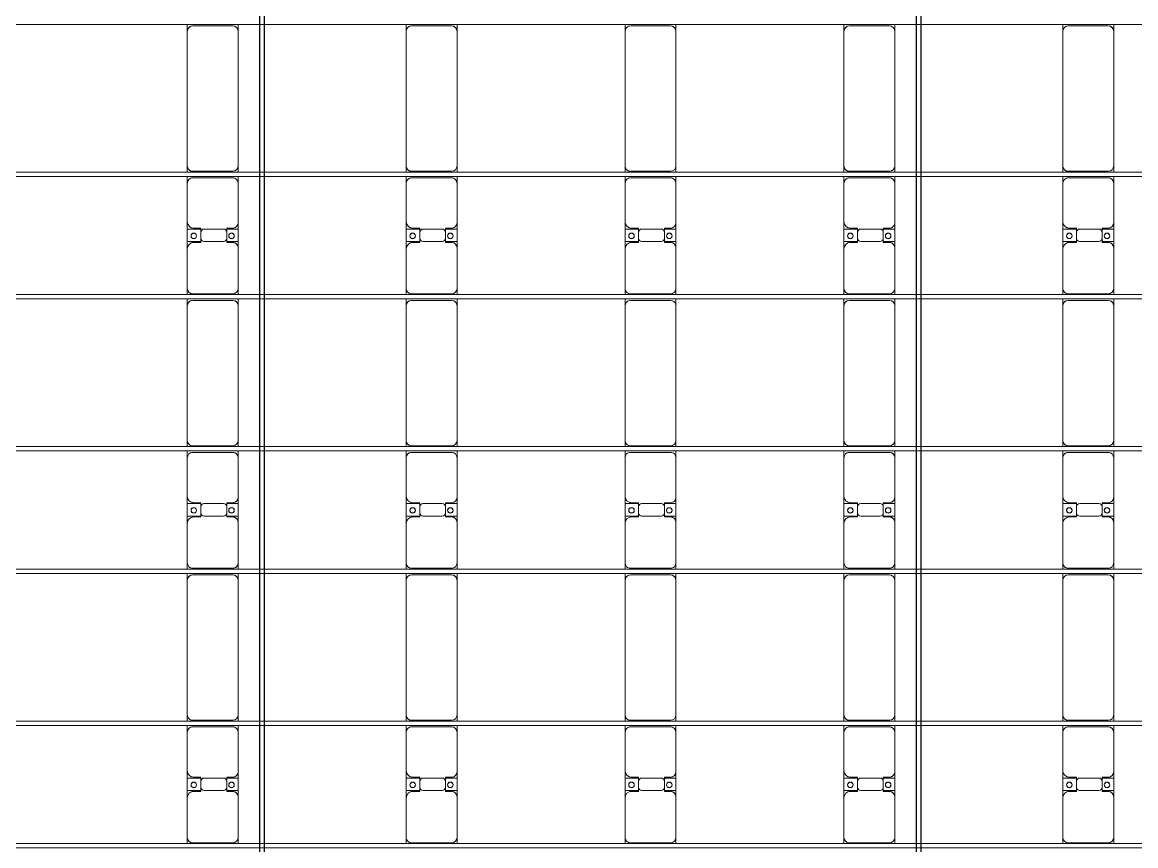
# Model space of a CAD drawing. Header units: millimetres. Extents: x -147246 to 112336, y -213734 to -86506.
# Drawn here: x -23856 to -13682, y -155945 to -148415 of the extents above; entities that cross this region are included whole.
import ezdxf

# ---------------------------------------------------------------- set-up
doc = ezdxf.new("R2010")
doc.units = ezdxf.units.MM
doc.layers.add('A-GENM', color=13, linetype='Continuous', lineweight=9)
doc.layers.add('S-BEAM', color=12, linetype='Continuous', lineweight=9)

# ---------------------------------------------------------------- blocks, each defined once
blk = doc.blocks.new('Dầm C52 - Dầm C52-18782-BỐ TRÍ KHUNG KẾT CẤU BÈ PIN 05')
at = {"layer": 'S-BEAM', "color": 1}
blk.add_line((-74474, 20), (74474, 20), dxfattribs=at)
blk = doc.blocks.new('Dầm C52 - Dầm C52-18783-BỐ TRÍ KHUNG KẾT CẤU BÈ PIN 05')
at = {"layer": 'S-BEAM', "color": 1}
for p, q in [((-74474, 20), (74474, 20)), ((74474, -20), (-74474, -20))]:
    blk.add_line(p, q, dxfattribs=at)
blk = doc.blocks.new('Dầm C52 - Dầm C52-18784-BỐ TRÍ KHUNG KẾT CẤU BÈ PIN 05')
at = {"layer": 'S-BEAM', "color": 1}
for p, q in [((-74474, 20), (74474, 20)), ((74474, -20), (-74474, -20))]:
    blk.add_line(p, q, dxfattribs=at)
blk = doc.blocks.new('Dầm C52 - Dầm C52-18785-BỐ TRÍ KHUNG KẾT CẤU BÈ PIN 05')
at = {"layer": 'S-BEAM', "color": 1}
for p, q in [((-74474, 20), (74474, 20)), ((74474, -20), (-74474, -20))]:
    blk.add_line(p, q, dxfattribs=at)
blk = doc.blocks.new('Dai phao do pin - DẢI PHAO ĐỠ PIN-V38-BỐ TRÍ KHUNG KẾT CẤU BÈ PIN 05')
at = {"layer": 'A-GENM', "color": 7}
for p, q in [((45893, 242), (45950, 242)), ((46310, 242), (45950, 242)), ((46310, 242), (46492, 242)), ((46378, 242), (46560, 242)), ((46378, 118), (46378, 242)), ((46492, 242), (46492, 118)), ((46910, 242), (46560, 242)), ((46910, 242), (46973, 242)), ((47013, 242), (47070, 242)), ((48300, 242), (47070, 242)), ((48300, 242), (48363, 242)), ((48403, 242), (48460, 242)), ((48820, 242), (48460, 242)), ((48820, 242), (49002, 242)), ((48888, 242), (49070, 242)), ((48888, 118), (48888, 242)), ((49002, 242), (49002, 118)), ((49420, 242), (49070, 242)), ((49420, 242), (49483, 242)), ((49523, 242), (49580, 242)), ((50810, 242), (49580, 242)), ((50810, 242), (50873, 242)), ((50913, 242), (50970, 242)), ((51330, 242), (50970, 242)), ((51330, 242), (51512, 242)), ((51398, 242), (51580, 242)), ((51398, 118), (51398, 242)), ((51512, 242), (51512, 118)), ((51930, 242), (51580, 242)), ((51930, 242), (51993, 242)), ((52033, 242), (52090, 242)), ((53320, 242), (52090, 242)), ((53320, 242), (53383, 242)), ((45900, 192), (45900, -173)), ((46370, 118), (46370, 182)), ((46462, 118), (46370, 118)), ((46500, 118), (46408, 118)), ((46500, 182), (46500, 118)), ((46960, -173), (46960, 192)), ((47020, 192), (47020, -173)), ((48350, -173), (48350, 192)), ((48410, 192), (48410, -173)), ((48880, 118), (48880, 182)), ((48972, 118), (48880, 118)), ((49010, 118), (48918, 118)), ((49010, 182), (49010, 118)), ((49470, -173), (49470, 192)), ((49530, 192), (49530, -173)), ((50860, -173), (50860, 192)), ((50920, 192), (50920, -173)), ((51390, 118), (51390, 182)), ((51482, 118), (51390, 118)), ((51520, 118), (51428, 118)), ((51520, 182), (51520, 118)), ((51980, -173), (51980, 192)), ((52040, 192), (52040, -173)), ((53370, -173), (53370, 192)), ((46378, 88), (46378, -88)), ((46492, -88), (46492, 88)), ((48888, 88), (48888, -88)), ((49002, -88), (49002, 88)), ((51398, 88), (51398, -88)), ((51512, -88), (51512, 88)), ((46370, -173), (46370, -118)), ((46370, -118), (46462, -118)), ((46378, -223), (46378, -118)), ((46408, -118), (46500, -118)), ((46492, -118), (46492, -223)), ((46500, -118), (46500, -173)), ((48880, -173), (48880, -118)), ((48880, -118), (48972, -118)), ((48888, -223), (48888, -118)), ((48918, -118), (49010, -118)), ((49002, -118), (49002, -223)), ((49010, -118), (49010, -173)), ((51390, -173), (51390, -118)), ((51390, -118), (51482, -118)), ((51398, -223), (51398, -118)), ((51428, -118), (51520, -118)), ((51512, -118), (51512, -223)), ((51520, -118), (51520, -173)), ((45950, -223), (45893, -223)), ((45950, -223), (46320, -223)), ((46492, -223), (46320, -223)), ((46550, -223), (46378, -223)), ((46550, -223), (46910, -223)), ((46973, -223), (46910, -223)), ((47070, -223), (47013, -223)), ((47070, -223), (48300, -223)), ((48363, -223), (48300, -223)), ((48460, -223), (48403, -223)), ((48460, -223), (48830, -223)), ((49002, -223), (48830, -223)), ((49060, -223), (48888, -223)), ((49060, -223), (49420, -223)), ((49483, -223), (49420, -223)), ((49580, -223), (49523, -223)), ((49580, -223), (50810, -223)), ((50873, -223), (50810, -223)), ((50970, -223), (50913, -223)), ((50970, -223), (51340, -223)), ((51512, -223), (51340, -223)), ((51570, -223), (51398, -223)), ((51570, -223), (51930, -223)), ((51993, -223), (51930, -223)), ((52090, -223), (52033, -223)), ((52090, -223), (53320, -223)), ((53383, -223), (53320, -223))]:
    blk.add_line(p, q, dxfattribs=at)
for centre, radius, start, end in [((45950, 192), 50, 90, 180), ((45950, 192), 50, 135, 180), ((46310, 182), 60, 0, 90), ((46310, 182), 60, 0, 30), ((46429, 183), 25, 0, 180), ((46431, 183), 25, 0, 180), ((46560, 182), 60, 90, 180), ((46560, 182), 60, 150, 180), ((46910, 192), 50, 360, 90), ((46910, 192), 50, 360, 45), ((47070, 192), 50, 90, 180), ((47070, 192), 50, 105, 180), ((48300, 192), 50, 0, 90), ((48300, 192), 50, 15, 90), ((48460, 192), 50, 90, 180), ((48460, 192), 50, 135, 180), ((48820, 182), 60, 0, 90), ((48820, 182), 60, 0, 30), ((48939, 183), 25, 0, 180), ((48941, 183), 25, 0, 180), ((49070, 182), 60, 90, 180), ((49070, 182), 60, 150, 180), ((49420, 192), 50, 0, 90), ((49420, 192), 50, 0, 45), ((49580, 192), 50, 90, 180), ((49580, 192), 50, 105, 180), ((50810, 192), 50, 0, 90), ((50810, 192), 50, 15, 90), ((50970, 192), 50, 90, 180), ((50970, 192), 50, 135, 180), ((51330, 182), 60, 0, 90), ((51330, 182), 60, 0, 30), ((51449, 183), 25, 0, 180), ((51451, 183), 25, 360, 180), ((51580, 182), 60, 90, 180), ((51580, 182), 60, 150, 180), ((51930, 192), 50, 360, 90), ((51930, 192), 50, 360, 45), ((52090, 192), 50, 90, 180), ((52090, 192), 50, 105, 180), ((53320, 192), 50, 0, 90), ((53320, 192), 50, 15, 90), ((46408, 88), 30, 90, 180), ((46429, 183), 25, 180, 0), ((46431, 183), 25, 180, 0), ((46462, 88), 30, 0, 90), ((48918, 88), 30, 90, 180), ((48939, 183), 25, 180, 0), ((48941, 183), 25, 180, 0), ((48972, 88), 30, 0, 90), ((51428, 88), 30, 90, 180), ((51449, 183), 25, 180, 0), ((51451, 183), 25, 180, 0), ((51482, 88), 30, 0, 90), ((46408, -88), 30, 180, 270), ((46462, -88), 30, 270, 0), ((48918, -88), 30, 180, 270), ((48972, -88), 30, 270, 0), ((51428, -88), 30, 180, 270), ((51482, -88), 30, 270, 0), ((45950, -173), 50, 180, 270), ((45950, -173), 50, 180, 225), ((46320, -173), 50, 270, 0), ((46320, -173), 50, 315, 0), ((46429, -162), 25, 360, 180), ((46429, -162), 25, 180, 360), ((46431, -162), 25, 0, 180), ((46431, -162), 25, 180, 0), ((46550, -173), 50, 180, 270), ((46550, -173), 50, 180, 225), ((46910, -173), 50, 270, 0), ((46910, -173), 50, 315, 0), ((47070, -173), 50, 180, 270), ((47070, -173), 50, 180, 270), ((48300, -173), 50, 270, 0), ((48300, -173), 50, 285, 0), ((48460, -173), 50, 180, 270), ((48460, -173), 50, 180, 225), ((48830, -173), 50, 270, 0), ((48830, -173), 50, 315, 0), ((48939, -162), 25, 0, 180), ((48939, -162), 25, 180, 360), ((48941, -162), 25, 0, 180), ((48941, -162), 25, 180, 360), ((49060, -173), 50, 180, 270), ((49060, -173), 50, 180, 225), ((49420, -173), 50, 270, 0), ((49420, -173), 50, 315, 0), ((49580, -173), 50, 180, 270), ((49580, -173), 50, 180, 270), ((50810, -173), 50, 270, 0), ((50810, -173), 50, 285, 0), ((50970, -173), 50, 180, 270), ((50970, -173), 50, 180, 225), ((51340, -173), 50, 270, 360), ((51340, -173), 50, 315, 0), ((51449, -162), 25, 0, 180), ((51449, -162), 25, 180, 360), ((51451, -162), 25, 0, 180), ((51451, -162), 25, 180, 360), ((51570, -173), 50, 180, 270), ((51570, -173), 50, 180, 225), ((51930, -173), 50, 270, 0), ((51930, -173), 50, 315, 0), ((52090, -173), 50, 180, 270), ((52090, -173), 50, 180, 270), ((53320, -173), 50, 270, 0), ((53320, -173), 50, 285, 0)]:
    blk.add_arc(centre, radius, start, end, dxfattribs=at)
blk = doc.blocks.new('Dai phao do pin - DẢI PHAO ĐỠ PIN-V39-BỐ TRÍ KHUNG KẾT CẤU BÈ PIN 05')
at = {"layer": 'A-GENM', "color": 7}
for p, q in [((45893, 242), (45950, 242)), ((46310, 242), (45950, 242)), ((46310, 242), (46492, 242)), ((46378, 242), (46560, 242)), ((46378, 118), (46378, 242)), ((46492, 242), (46492, 118)), ((46910, 242), (46560, 242)), ((46910, 242), (46973, 242)), ((47013, 242), (47070, 242)), ((48300, 242), (47070, 242)), ((48300, 242), (48363, 242)), ((48403, 242), (48460, 242)), ((48820, 242), (48460, 242)), ((48820, 242), (49002, 242)), ((48888, 242), (49070, 242)), ((48888, 118), (48888, 242)), ((49002, 242), (49002, 118)), ((49420, 242), (49070, 242)), ((49420, 242), (49483, 242)), ((49523, 242), (49580, 242)), ((50810, 242), (49580, 242)), ((50810, 242), (50873, 242)), ((50913, 242), (50970, 242)), ((51330, 242), (50970, 242)), ((51330, 242), (51512, 242)), ((51398, 242), (51580, 242)), ((51398, 118), (51398, 242)), ((51512, 242), (51512, 118)), ((51930, 242), (51580, 242)), ((51930, 242), (51993, 242)), ((52033, 242), (52090, 242)), ((53320, 242), (52090, 242)), ((53320, 242), (53383, 242)), ((45900, 192), (45900, -173)), ((46370, 118), (46370, 182)), ((46462, 118), (46370, 118)), ((46500, 118), (46408, 118)), ((46500, 182), (46500, 118)), ((46960, -173), (46960, 192)), ((47020, 192), (47020, -173)), ((48350, -173), (48350, 192)), ((48410, 192), (48410, -173)), ((48880, 118), (48880, 182)), ((48972, 118), (48880, 118)), ((49010, 118), (48918, 118)), ((49010, 182), (49010, 118)), ((49470, -173), (49470, 192)), ((49530, 192), (49530, -173)), ((50860, -173), (50860, 192)), ((50920, 192), (50920, -173)), ((51390, 118), (51390, 182)), ((51482, 118), (51390, 118)), ((51520, 118), (51428, 118)), ((51520, 182), (51520, 118)), ((51980, -173), (51980, 192)), ((52040, 192), (52040, -173)), ((53370, -173), (53370, 192)), ((46378, 88), (46378, -88)), ((46492, -88), (46492, 88)), ((48888, 88), (48888, -88)), ((49002, -88), (49002, 88)), ((51398, 88), (51398, -88)), ((51512, -88), (51512, 88)), ((46370, -173), (46370, -118)), ((46370, -118), (46462, -118)), ((46378, -223), (46378, -118)), ((46408, -118), (46500, -118)), ((46492, -118), (46492, -223)), ((46500, -118), (46500, -173)), ((48880, -173), (48880, -118)), ((48880, -118), (48972, -118)), ((48888, -223), (48888, -118)), ((48918, -118), (49010, -118)), ((49002, -118), (49002, -223)), ((49010, -118), (49010, -173)), ((51390, -173), (51390, -118)), ((51390, -118), (51482, -118)), ((51398, -223), (51398, -118)), ((51428, -118), (51520, -118)), ((51512, -118), (51512, -223)), ((51520, -118), (51520, -173)), ((45950, -223), (45893, -223)), ((45950, -223), (46320, -223)), ((46492, -223), (46320, -223)), ((46550, -223), (46378, -223)), ((46550, -223), (46910, -223)), ((46973, -223), (46910, -223)), ((47070, -223), (47013, -223)), ((47070, -223), (48300, -223)), ((48363, -223), (48300, -223)), ((48460, -223), (48403, -223)), ((48460, -223), (48830, -223)), ((49002, -223), (48830, -223)), ((49060, -223), (48888, -223)), ((49060, -223), (49420, -223)), ((49483, -223), (49420, -223)), ((49580, -223), (49523, -223)), ((49580, -223), (50810, -223)), ((50873, -223), (50810, -223)), ((50970, -223), (50913, -223)), ((50970, -223), (51340, -223)), ((51512, -223), (51340, -223)), ((51570, -223), (51398, -223)), ((51570, -223), (51930, -223)), ((51993, -223), (51930, -223)), ((52090, -223), (52033, -223)), ((52090, -223), (53320, -223)), ((53383, -223), (53320, -223))]:
    blk.add_line(p, q, dxfattribs=at)
for centre, radius, start, end in [((45950, 192), 50, 90, 180), ((45950, 192), 50, 135, 180), ((46310, 182), 60, 0, 90), ((46310, 182), 60, 0, 30), ((46429, 183), 25, 0, 180), ((46431, 183), 25, 0, 180), ((46560, 182), 60, 90, 180), ((46560, 182), 60, 150, 180), ((46910, 192), 50, 360, 90), ((46910, 192), 50, 360, 45), ((47070, 192), 50, 90, 180), ((47070, 192), 50, 105, 180), ((48300, 192), 50, 0, 90), ((48300, 192), 50, 15, 90), ((48460, 192), 50, 90, 180), ((48460, 192), 50, 135, 180), ((48820, 182), 60, 0, 90), ((48820, 182), 60, 0, 30), ((48939, 183), 25, 0, 180), ((48941, 183), 25, 0, 180), ((49070, 182), 60, 90, 180), ((49070, 182), 60, 150, 180), ((49420, 192), 50, 0, 90), ((49420, 192), 50, 0, 45), ((49580, 192), 50, 90, 180), ((49580, 192), 50, 105, 180), ((50810, 192), 50, 0, 90), ((50810, 192), 50, 15, 90), ((50970, 192), 50, 90, 180), ((50970, 192), 50, 135, 180), ((51330, 182), 60, 0, 90), ((51330, 182), 60, 0, 30), ((51449, 183), 25, 0, 180), ((51451, 183), 25, 360, 180), ((51580, 182), 60, 90, 180), ((51580, 182), 60, 150, 180), ((51930, 192), 50, 360, 90), ((51930, 192), 50, 360, 45), ((52090, 192), 50, 90, 180), ((52090, 192), 50, 105, 180), ((53320, 192), 50, 0, 90), ((53320, 192), 50, 15, 90), ((46408, 88), 30, 90, 180), ((46429, 183), 25, 180, 0), ((46431, 183), 25, 180, 0), ((46462, 88), 30, 0, 90), ((48918, 88), 30, 90, 180), ((48939, 183), 25, 180, 0), ((48941, 183), 25, 180, 0), ((48972, 88), 30, 0, 90), ((51428, 88), 30, 90, 180), ((51449, 183), 25, 180, 0), ((51451, 183), 25, 180, 0), ((51482, 88), 30, 0, 90), ((46408, -88), 30, 180, 270), ((46462, -88), 30, 270, 0), ((48918, -88), 30, 180, 270), ((48972, -88), 30, 270, 0), ((51428, -88), 30, 180, 270), ((51482, -88), 30, 270, 0), ((45950, -173), 50, 180, 270), ((45950, -173), 50, 180, 225), ((46320, -173), 50, 270, 0), ((46320, -173), 50, 315, 0), ((46429, -162), 25, 360, 180), ((46429, -162), 25, 180, 360), ((46431, -162), 25, 0, 180), ((46431, -162), 25, 180, 0), ((46550, -173), 50, 180, 270), ((46550, -173), 50, 180, 225), ((46910, -173), 50, 270, 0), ((46910, -173), 50, 315, 0), ((47070, -173), 50, 180, 270), ((47070, -173), 50, 180, 270), ((48300, -173), 50, 270, 0), ((48300, -173), 50, 285, 0), ((48460, -173), 50, 180, 270), ((48460, -173), 50, 180, 225), ((48830, -173), 50, 270, 0), ((48830, -173), 50, 315, 0), ((48939, -162), 25, 0, 180), ((48939, -162), 25, 180, 360), ((48941, -162), 25, 0, 180), ((48941, -162), 25, 180, 360), ((49060, -173), 50, 180, 270), ((49060, -173), 50, 180, 225), ((49420, -173), 50, 270, 0), ((49420, -173), 50, 315, 0), ((49580, -173), 50, 180, 270), ((49580, -173), 50, 180, 270), ((50810, -173), 50, 270, 0), ((50810, -173), 50, 285, 0), ((50970, -173), 50, 180, 270), ((50970, -173), 50, 180, 225), ((51340, -173), 50, 270, 360), ((51340, -173), 50, 315, 0), ((51449, -162), 25, 0, 180), ((51449, -162), 25, 180, 360), ((51451, -162), 25, 0, 180), ((51451, -162), 25, 180, 360), ((51570, -173), 50, 180, 270), ((51570, -173), 50, 180, 225), ((51930, -173), 50, 270, 0), ((51930, -173), 50, 315, 0), ((52090, -173), 50, 180, 270), ((52090, -173), 50, 180, 270), ((53320, -173), 50, 270, 0), ((53320, -173), 50, 285, 0)]:
    blk.add_arc(centre, radius, start, end, dxfattribs=at)
blk = doc.blocks.new('Dai phao do pin - DẢI PHAO ĐỠ PIN-V40-BỐ TRÍ KHUNG KẾT CẤU BÈ PIN 05')
at = {"layer": 'A-GENM', "color": 7}
for p, q in [((45893, 242), (45950, 242)), ((46310, 242), (45950, 242)), ((46310, 242), (46492, 242)), ((46378, 242), (46560, 242)), ((46378, 123), (46378, 242)), ((46492, 242), (46492, 123)), ((46910, 242), (46560, 242)), ((46910, 242), (46973, 242)), ((47013, 242), (47070, 242)), ((48300, 242), (47070, 242)), ((48300, 242), (48363, 242)), ((48403, 242), (48460, 242)), ((48820, 242), (48460, 242)), ((48820, 242), (49002, 242)), ((48888, 242), (49070, 242)), ((48888, 123), (48888, 242)), ((49002, 242), (49002, 123)), ((49420, 242), (49070, 242)), ((49420, 242), (49483, 242)), ((49523, 242), (49580, 242)), ((50810, 242), (49580, 242)), ((50810, 242), (50873, 242)), ((50913, 242), (50970, 242)), ((51330, 242), (50970, 242)), ((51330, 242), (51512, 242)), ((51398, 242), (51580, 242)), ((51398, 123), (51398, 242)), ((51512, 242), (51512, 123)), ((51930, 242), (51580, 242)), ((51930, 242), (51993, 242)), ((52033, 242), (52090, 242)), ((53320, 242), (52090, 242)), ((53320, 242), (53383, 242)), ((45900, 192), (45900, -173)), ((46370, 118), (46370, 182)), ((46462, 118), (46370, 118)), ((46500, 118), (46408, 118)), ((46500, 182), (46500, 118)), ((46960, -173), (46960, 192)), ((47020, 192), (47020, -173)), ((48350, -173), (48350, 192)), ((48410, 192), (48410, -173)), ((48880, 118), (48880, 182)), ((48972, 118), (48880, 118)), ((49010, 118), (48918, 118)), ((49010, 182), (49010, 118)), ((49470, -173), (49470, 192)), ((49530, 192), (49530, -173)), ((50860, -173), (50860, 192)), ((50920, 192), (50920, -173)), ((51390, 118), (51390, 182)), ((51482, 118), (51390, 118)), ((51520, 118), (51428, 118)), ((51520, 182), (51520, 118)), ((51980, -173), (51980, 192)), ((52040, 192), (52040, -173)), ((53370, -173), (53370, 192)), ((46378, 88), (46378, -88)), ((46492, -88), (46492, 88)), ((48888, 88), (48888, -88)), ((49002, -88), (49002, 88)), ((51398, 88), (51398, -88)), ((51512, -88), (51512, 88)), ((46370, -173), (46370, -118)), ((46370, -118), (46462, -118)), ((46378, -223), (46378, -118)), ((46408, -118), (46500, -118)), ((46492, -118), (46492, -223)), ((46500, -118), (46500, -173)), ((48880, -173), (48880, -118)), ((48880, -118), (48972, -118)), ((48888, -223), (48888, -118)), ((48918, -118), (49010, -118)), ((49002, -118), (49002, -223)), ((49010, -118), (49010, -173)), ((51390, -173), (51390, -118)), ((51390, -118), (51482, -118)), ((51398, -223), (51398, -118)), ((51428, -118), (51520, -118)), ((51512, -118), (51512, -223)), ((51520, -118), (51520, -173)), ((45950, -223), (45893, -223)), ((45950, -223), (46320, -223)), ((46492, -223), (46320, -223)), ((46550, -223), (46378, -223)), ((46550, -223), (46910, -223)), ((46973, -223), (46910, -223)), ((47070, -223), (47013, -223)), ((47070, -223), (48300, -223)), ((48363, -223), (48300, -223)), ((48460, -223), (48403, -223)), ((48460, -223), (48830, -223)), ((49002, -223), (48830, -223)), ((49060, -223), (48888, -223)), ((49060, -223), (49420, -223)), ((49483, -223), (49420, -223)), ((49580, -223), (49523, -223)), ((49580, -223), (50810, -223)), ((50873, -223), (50810, -223)), ((50970, -223), (50913, -223)), ((50970, -223), (51340, -223)), ((51512, -223), (51340, -223)), ((51570, -223), (51398, -223)), ((51570, -223), (51930, -223)), ((51993, -223), (51930, -223)), ((52090, -223), (52033, -223)), ((52090, -223), (53320, -223)), ((53383, -223), (53320, -223))]:
    blk.add_line(p, q, dxfattribs=at)
for centre, radius, start, end in [((45950, 192), 50, 90, 180), ((45950, 192), 50, 135, 180), ((46310, 182), 60, 0, 90), ((46310, 182), 60, 0, 30), ((46429, 183), 25, 0, 180), ((46431, 183), 25, 0, 180), ((46560, 182), 60, 90, 180), ((46560, 182), 60, 150, 180), ((46910, 192), 50, 360, 90), ((46910, 192), 50, 360, 45), ((47070, 192), 50, 90, 180), ((47070, 192), 50, 105, 180), ((48300, 192), 50, 0, 90), ((48300, 192), 50, 15, 90), ((48460, 192), 50, 90, 180), ((48460, 192), 50, 135, 180), ((48820, 182), 60, 0, 90), ((48820, 182), 60, 0, 30), ((48939, 183), 25, 0, 180), ((48941, 183), 25, 0, 180), ((49070, 182), 60, 90, 180), ((49070, 182), 60, 150, 180), ((49420, 192), 50, 0, 90), ((49420, 192), 50, 0, 45), ((49580, 192), 50, 90, 180), ((49580, 192), 50, 105, 180), ((50810, 192), 50, 0, 90), ((50810, 192), 50, 15, 90), ((50970, 192), 50, 90, 180), ((50970, 192), 50, 135, 180), ((51330, 182), 60, 0, 90), ((51330, 182), 60, 0, 30), ((51449, 183), 25, 0, 180), ((51451, 183), 25, 360, 180), ((51580, 182), 60, 90, 180), ((51580, 182), 60, 150, 180), ((51930, 192), 50, 360, 90), ((51930, 192), 50, 360, 45), ((52090, 192), 50, 90, 180), ((52090, 192), 50, 105, 180), ((53320, 192), 50, 0, 90), ((53320, 192), 50, 15, 90), ((46408, 88), 30, 90, 180), ((46429, 183), 25, 180, 0), ((46431, 183), 25, 180, 0), ((46462, 88), 30, 0, 90), ((48918, 88), 30, 90, 180), ((48939, 183), 25, 180, 0), ((48941, 183), 25, 180, 0), ((48972, 88), 30, 0, 90), ((51428, 88), 30, 90, 180), ((51449, 183), 25, 180, 0), ((51451, 183), 25, 180, 0), ((51482, 88), 30, 0, 90), ((46408, -88), 30, 180, 270), ((46462, -88), 30, 270, 0), ((48918, -88), 30, 180, 270), ((48972, -88), 30, 270, 0), ((51428, -88), 30, 180, 270), ((51482, -88), 30, 270, 0), ((45950, -173), 50, 180, 270), ((45950, -173), 50, 180, 225), ((46320, -173), 50, 270, 0), ((46320, -173), 50, 315, 0), ((46429, -162), 25, 360, 180), ((46429, -162), 25, 180, 360), ((46431, -162), 25, 0, 180), ((46431, -162), 25, 180, 0), ((46550, -173), 50, 180, 270), ((46550, -173), 50, 180, 225), ((46910, -173), 50, 270, 0), ((46910, -173), 50, 315, 0), ((47070, -173), 50, 180, 270), ((47070, -173), 50, 180, 270), ((48300, -173), 50, 270, 0), ((48300, -173), 50, 285, 0), ((48460, -173), 50, 180, 270), ((48460, -173), 50, 180, 225), ((48830, -173), 50, 270, 0), ((48830, -173), 50, 315, 0), ((48939, -162), 25, 0, 180), ((48939, -162), 25, 180, 360), ((48941, -162), 25, 0, 180), ((48941, -162), 25, 180, 360), ((49060, -173), 50, 180, 270), ((49060, -173), 50, 180, 225), ((49420, -173), 50, 270, 0), ((49420, -173), 50, 315, 0), ((49580, -173), 50, 180, 270), ((49580, -173), 50, 180, 270), ((50810, -173), 50, 270, 0), ((50810, -173), 50, 285, 0), ((50970, -173), 50, 180, 270), ((50970, -173), 50, 180, 225), ((51340, -173), 50, 270, 360), ((51340, -173), 50, 315, 0), ((51449, -162), 25, 0, 180), ((51449, -162), 25, 180, 360), ((51451, -162), 25, 0, 180), ((51451, -162), 25, 180, 360), ((51570, -173), 50, 180, 270), ((51570, -173), 50, 180, 225), ((51930, -173), 50, 270, 0), ((51930, -173), 50, 315, 0), ((52090, -173), 50, 180, 270), ((52090, -173), 50, 180, 270), ((53320, -173), 50, 270, 0), ((53320, -173), 50, 285, 0)]:
    blk.add_arc(centre, radius, start, end, dxfattribs=at)
blk = doc.blocks.new('Dai phao do pin - DẢI PHAO ĐỠ PIN-V41-BỐ TRÍ KHUNG KẾT CẤU BÈ PIN 05')
at = {"layer": 'A-GENM', "color": 7}
for p, q in [((45893, 242), (45950, 242)), ((46310, 242), (45950, 242)), ((46310, 242), (46492, 242)), ((46378, 242), (46560, 242)), ((46378, 118), (46378, 242)), ((46492, 242), (46492, 118)), ((46910, 242), (46560, 242)), ((46910, 242), (46973, 242)), ((47013, 242), (47070, 242)), ((48300, 242), (47070, 242)), ((48300, 242), (48363, 242)), ((48403, 242), (48460, 242)), ((48820, 242), (48460, 242)), ((48820, 242), (49002, 242)), ((48888, 242), (49070, 242)), ((48888, 118), (48888, 242)), ((49002, 242), (49002, 118)), ((49420, 242), (49070, 242)), ((49420, 242), (49483, 242)), ((49523, 242), (49580, 242)), ((50810, 242), (49580, 242)), ((50810, 242), (50873, 242)), ((50913, 242), (50970, 242)), ((51330, 242), (50970, 242)), ((51330, 242), (51512, 242)), ((51398, 242), (51580, 242)), ((51398, 118), (51398, 242)), ((51512, 242), (51512, 118)), ((51930, 242), (51580, 242)), ((51930, 242), (51993, 242)), ((52033, 242), (52090, 242)), ((53320, 242), (52090, 242)), ((53320, 242), (53383, 242)), ((45900, 192), (45900, -173)), ((46370, 118), (46370, 182)), ((46462, 118), (46370, 118)), ((46500, 118), (46408, 118)), ((46500, 182), (46500, 118)), ((46960, -173), (46960, 192)), ((47020, 192), (47020, -173)), ((48350, -173), (48350, 192)), ((48410, 192), (48410, -173)), ((48880, 118), (48880, 182)), ((48972, 118), (48880, 118)), ((49010, 118), (48918, 118)), ((49010, 182), (49010, 118)), ((49470, -173), (49470, 192)), ((49530, 192), (49530, -173)), ((50860, -173), (50860, 192)), ((50920, 192), (50920, -173)), ((51390, 118), (51390, 182)), ((51482, 118), (51390, 118)), ((51520, 118), (51428, 118)), ((51520, 182), (51520, 118)), ((51980, -173), (51980, 192)), ((52040, 192), (52040, -173)), ((53370, -173), (53370, 192)), ((46378, 88), (46378, -88)), ((46492, -88), (46492, 88)), ((48888, 88), (48888, -88)), ((49002, -88), (49002, 88)), ((51398, 88), (51398, -88)), ((51512, -88), (51512, 88)), ((46370, -173), (46370, -118)), ((46370, -118), (46462, -118)), ((46378, -223), (46378, -118)), ((46408, -118), (46500, -118)), ((46492, -118), (46492, -223)), ((46500, -118), (46500, -173)), ((48880, -173), (48880, -118)), ((48880, -118), (48972, -118)), ((48888, -223), (48888, -118)), ((48918, -118), (49010, -118)), ((49002, -118), (49002, -223)), ((49010, -118), (49010, -173)), ((51390, -173), (51390, -118)), ((51390, -118), (51482, -118)), ((51398, -223), (51398, -118)), ((51428, -118), (51520, -118)), ((51512, -118), (51512, -223)), ((51520, -118), (51520, -173)), ((45950, -223), (45893, -223)), ((45950, -223), (46320, -223)), ((46492, -223), (46320, -223)), ((46550, -223), (46378, -223)), ((46550, -223), (46910, -223)), ((46973, -223), (46910, -223)), ((47070, -223), (47013, -223)), ((47070, -223), (48300, -223)), ((48363, -223), (48300, -223)), ((48460, -223), (48403, -223)), ((48460, -223), (48830, -223)), ((49002, -223), (48830, -223)), ((49060, -223), (48888, -223)), ((49060, -223), (49420, -223)), ((49483, -223), (49420, -223)), ((49580, -223), (49523, -223)), ((49580, -223), (50810, -223)), ((50873, -223), (50810, -223)), ((50970, -223), (50913, -223)), ((50970, -223), (51340, -223)), ((51512, -223), (51340, -223)), ((51570, -223), (51398, -223)), ((51570, -223), (51930, -223)), ((51993, -223), (51930, -223)), ((52090, -223), (52033, -223)), ((52090, -223), (53320, -223)), ((53383, -223), (53320, -223))]:
    blk.add_line(p, q, dxfattribs=at)
for centre, radius, start, end in [((45950, 192), 50, 90, 180), ((45950, 192), 50, 135, 180), ((46310, 182), 60, 0, 90), ((46310, 182), 60, 0, 30), ((46429, 183), 25, 0, 180), ((46431, 183), 25, 0, 180), ((46560, 182), 60, 90, 180), ((46560, 182), 60, 150, 180), ((46910, 192), 50, 360, 90), ((46910, 192), 50, 360, 45), ((47070, 192), 50, 90, 180), ((47070, 192), 50, 105, 180), ((48300, 192), 50, 0, 90), ((48300, 192), 50, 15, 90), ((48460, 192), 50, 90, 180), ((48460, 192), 50, 135, 180), ((48820, 182), 60, 0, 90), ((48820, 182), 60, 0, 30), ((48939, 183), 25, 0, 180), ((48941, 183), 25, 0, 180), ((49070, 182), 60, 90, 180), ((49070, 182), 60, 150, 180), ((49420, 192), 50, 0, 90), ((49420, 192), 50, 0, 45), ((49580, 192), 50, 90, 180), ((49580, 192), 50, 150, 180), ((49580, 192), 50, 105, 145.3081), ((50810, 192), 50, 0, 90), ((50810, 192), 50, 15, 90), ((50970, 192), 50, 90, 180), ((50970, 192), 50, 135, 180), ((51330, 182), 60, 0, 90), ((51330, 182), 60, 0, 30), ((51449, 183), 25, 0, 180), ((51451, 183), 25, 360, 180), ((51580, 182), 60, 90, 180), ((51580, 182), 60, 150, 180), ((51930, 192), 50, 360, 90), ((51930, 192), 50, 360, 45), ((52090, 192), 50, 90, 180), ((52090, 192), 50, 105, 180), ((53320, 192), 50, 0, 90), ((53320, 192), 50, 15, 90), ((46408, 88), 30, 90, 180), ((46429, 183), 25, 180, 0), ((46431, 183), 25, 180, 0), ((46462, 88), 30, 0, 90), ((48918, 88), 30, 90, 180), ((48939, 183), 25, 180, 0), ((48941, 183), 25, 180, 0), ((48972, 88), 30, 0, 90), ((51428, 88), 30, 90, 180), ((51449, 183), 25, 180, 0), ((51451, 183), 25, 180, 0), ((51482, 88), 30, 0, 90), ((46408, -88), 30, 180, 270), ((46462, -88), 30, 270, 0), ((48918, -88), 30, 180, 270), ((48972, -88), 30, 270, 0), ((51428, -88), 30, 180, 270), ((51482, -88), 30, 270, 0), ((45950, -173), 50, 180, 270), ((45950, -173), 50, 180, 225), ((46320, -173), 50, 270, 0), ((46320, -173), 50, 315, 0), ((46429, -162), 25, 360, 180), ((46429, -162), 25, 180, 360), ((46431, -162), 25, 0, 180), ((46431, -162), 25, 180, 0), ((46550, -173), 50, 180, 270), ((46550, -173), 50, 180, 225), ((46910, -173), 50, 270, 0), ((46910, -173), 50, 315, 0), ((47070, -173), 50, 180, 270), ((47070, -173), 50, 180, 270), ((48300, -173), 50, 270, 0), ((48300, -173), 50, 285, 0), ((48460, -173), 50, 180, 270), ((48460, -173), 50, 180, 225), ((48830, -173), 50, 270, 0), ((48830, -173), 50, 315, 0), ((48939, -162), 25, 0, 180), ((48939, -162), 25, 180, 360), ((48941, -162), 25, 0, 180), ((48941, -162), 25, 180, 360), ((49060, -173), 50, 180, 270), ((49060, -173), 50, 180, 225), ((49420, -173), 50, 270, 0), ((49420, -173), 50, 315, 0), ((49580, -173), 50, 180, 270), ((49580, -173), 50, 180, 270), ((50810, -173), 50, 270, 0), ((50810, -173), 50, 285, 0), ((50970, -173), 50, 180, 270), ((50970, -173), 50, 180, 225), ((51340, -173), 50, 270, 360), ((51340, -173), 50, 315, 0), ((51449, -162), 25, 0, 180), ((51449, -162), 25, 180, 360), ((51451, -162), 25, 0, 180), ((51451, -162), 25, 180, 360), ((51570, -173), 50, 180, 270), ((51570, -173), 50, 180, 225), ((51930, -173), 50, 270, 0), ((51930, -173), 50, 315, 0), ((52090, -173), 50, 180, 270), ((52090, -173), 50, 180, 270), ((53320, -173), 50, 270, 0), ((53320, -173), 50, 285, 0)]:
    blk.add_arc(centre, radius, start, end, dxfattribs=at)
blk = doc.blocks.new('Dai phao do pin - DẢI PHAO ĐỠ PIN-V42-BỐ TRÍ KHUNG KẾT CẤU BÈ PIN 05')
at = {"layer": 'A-GENM', "color": 7}
for p, q in [((45893, 242), (45950, 242)), ((46310, 242), (45950, 242)), ((46310, 242), (46492, 242)), ((46378, 242), (46560, 242)), ((46378, 118), (46378, 242)), ((46492, 242), (46492, 118)), ((46910, 242), (46560, 242)), ((46910, 242), (46973, 242)), ((47013, 242), (47070, 242)), ((48300, 242), (47070, 242)), ((48300, 242), (48363, 242)), ((48403, 242), (48460, 242)), ((48820, 242), (48460, 242)), ((48820, 242), (49002, 242)), ((48888, 242), (49070, 242)), ((48888, 118), (48888, 242)), ((49002, 242), (49002, 118)), ((49420, 242), (49070, 242)), ((49420, 242), (49483, 242)), ((49523, 242), (49580, 242)), ((50810, 242), (49580, 242)), ((50810, 242), (50873, 242)), ((50913, 242), (50970, 242)), ((51330, 242), (50970, 242)), ((51330, 242), (51512, 242)), ((51398, 242), (51580, 242)), ((51398, 118), (51398, 242)), ((51512, 242), (51512, 118)), ((51930, 242), (51580, 242)), ((51930, 242), (51993, 242)), ((52033, 242), (52090, 242)), ((53320, 242), (52090, 242)), ((53320, 242), (53383, 242)), ((45900, 192), (45900, -173)), ((46370, 118), (46370, 182)), ((46462, 118), (46370, 118)), ((46500, 118), (46408, 118)), ((46500, 182), (46500, 118)), ((46960, -173), (46960, 192)), ((47020, 192), (47020, -173)), ((48350, -173), (48350, 192)), ((48410, 192), (48410, -173)), ((48880, 118), (48880, 182)), ((48972, 118), (48880, 118)), ((49010, 118), (48918, 118)), ((49010, 182), (49010, 118)), ((49470, -173), (49470, 192)), ((49530, 192), (49530, -173)), ((50860, -173), (50860, 192)), ((50920, 192), (50920, -173)), ((51390, 118), (51390, 182)), ((51482, 118), (51390, 118)), ((51520, 118), (51428, 118)), ((51520, 182), (51520, 118)), ((51980, -173), (51980, 192)), ((52040, 192), (52040, -173)), ((53370, -173), (53370, 192)), ((46378, 88), (46378, -88)), ((46492, -88), (46492, 88)), ((48888, 88), (48888, -88)), ((49002, -88), (49002, 88)), ((51398, 88), (51398, -88)), ((51512, -88), (51512, 88)), ((46370, -173), (46370, -118)), ((46370, -118), (46462, -118)), ((46378, -223), (46378, -118)), ((46408, -118), (46500, -118)), ((46492, -118), (46492, -223)), ((46500, -118), (46500, -173)), ((48880, -173), (48880, -118)), ((48880, -118), (48972, -118)), ((48888, -223), (48888, -118)), ((48918, -118), (49010, -118)), ((49002, -118), (49002, -223)), ((49010, -118), (49010, -173)), ((51390, -173), (51390, -118)), ((51390, -118), (51482, -118)), ((51398, -223), (51398, -118)), ((51428, -118), (51520, -118)), ((51512, -118), (51512, -223)), ((51520, -118), (51520, -173)), ((45950, -223), (45893, -223)), ((45950, -223), (46320, -223)), ((46492, -223), (46320, -223)), ((46550, -223), (46378, -223)), ((46550, -223), (46910, -223)), ((46973, -223), (46910, -223)), ((47070, -223), (47013, -223)), ((47070, -223), (48300, -223)), ((48363, -223), (48300, -223)), ((48460, -223), (48403, -223)), ((48460, -223), (48830, -223)), ((49002, -223), (48830, -223)), ((49060, -223), (48888, -223)), ((49060, -223), (49420, -223)), ((49483, -223), (49420, -223)), ((49580, -223), (49523, -223)), ((49580, -223), (50810, -223)), ((50873, -223), (50810, -223)), ((50970, -223), (50913, -223)), ((50970, -223), (51340, -223)), ((51512, -223), (51340, -223)), ((51570, -223), (51398, -223)), ((51570, -223), (51930, -223)), ((51993, -223), (51930, -223)), ((52090, -223), (52033, -223)), ((52090, -223), (53320, -223)), ((53383, -223), (53320, -223))]:
    blk.add_line(p, q, dxfattribs=at)
for centre, radius, start, end in [((45950, 192), 50, 90, 180), ((45950, 192), 50, 135, 180), ((46310, 182), 60, 0, 90), ((46310, 182), 60, 0, 30), ((46429, 183), 25, 0, 180), ((46431, 183), 25, 0, 180), ((46560, 182), 60, 90, 180), ((46560, 182), 60, 150, 180), ((46910, 192), 50, 360, 90), ((46910, 192), 50, 360, 45), ((47070, 192), 50, 90, 180), ((47070, 192), 50, 105, 180), ((48300, 192), 50, 0, 90), ((48300, 192), 50, 15, 90), ((48460, 192), 50, 90, 180), ((48460, 192), 50, 135, 180), ((48820, 182), 60, 0, 90), ((48820, 182), 60, 0, 30), ((48939, 183), 25, 0, 180), ((48941, 183), 25, 0, 180), ((49070, 182), 60, 90, 180), ((49070, 182), 60, 150, 180), ((49420, 192), 50, 0, 90), ((49420, 192), 50, 0, 45), ((49580, 192), 50, 90, 180), ((49580, 192), 50, 105, 180), ((50810, 192), 50, 0, 90), ((50810, 192), 50, 15, 90), ((50970, 192), 50, 90, 180), ((50970, 192), 50, 135, 180), ((51330, 182), 60, 0, 90), ((51330, 182), 60, 0, 30), ((51449, 183), 25, 0, 180), ((51451, 183), 25, 360, 180), ((51580, 182), 60, 90, 180), ((51580, 182), 60, 150, 180), ((51930, 192), 50, 360, 90), ((51930, 192), 50, 360, 45), ((52090, 192), 50, 90, 180), ((52090, 192), 50, 105, 180), ((53320, 192), 50, 0, 90), ((53320, 192), 50, 15, 90), ((46408, 88), 30, 90, 180), ((46429, 183), 25, 180, 0), ((46431, 183), 25, 180, 0), ((46462, 88), 30, 0, 90), ((48918, 88), 30, 90, 180), ((48939, 183), 25, 180, 0), ((48941, 183), 25, 180, 0), ((48972, 88), 30, 0, 90), ((51428, 88), 30, 90, 180), ((51449, 183), 25, 180, 0), ((51451, 183), 25, 180, 0), ((51482, 88), 30, 0, 90), ((46408, -88), 30, 180, 270), ((46462, -88), 30, 270, 0), ((48918, -88), 30, 180, 270), ((48972, -88), 30, 270, 0), ((51428, -88), 30, 180, 270), ((51482, -88), 30, 270, 0), ((45950, -173), 50, 180, 270), ((45950, -173), 50, 180, 225), ((46320, -173), 50, 270, 0), ((46320, -173), 50, 315, 0), ((46429, -162), 25, 360, 180), ((46429, -162), 25, 180, 360), ((46431, -162), 25, 0, 180), ((46431, -162), 25, 180, 0), ((46550, -173), 50, 180, 270), ((46550, -173), 50, 180, 225), ((46910, -173), 50, 270, 0), ((46910, -173), 50, 315, 0), ((47070, -173), 50, 180, 270), ((47070, -173), 50, 180, 270), ((48300, -173), 50, 270, 0), ((48300, -173), 50, 285, 0), ((48460, -173), 50, 180, 270), ((48460, -173), 50, 180, 225), ((48830, -173), 50, 270, 0), ((48830, -173), 50, 315, 0), ((48939, -162), 25, 0, 180), ((48939, -162), 25, 180, 360), ((48941, -162), 25, 0, 180), ((48941, -162), 25, 180, 360), ((49060, -173), 50, 180, 270), ((49060, -173), 50, 180, 225), ((49420, -173), 50, 270, 0), ((49420, -173), 50, 315, 0), ((49580, -173), 50, 180, 270), ((49580, -173), 50, 180, 270), ((50810, -173), 50, 270, 0), ((50810, -173), 50, 285, 0), ((50970, -173), 50, 180, 270), ((50970, -173), 50, 180, 225), ((51340, -173), 50, 270, 360), ((51340, -173), 50, 315, 0), ((51449, -162), 25, 0, 180), ((51449, -162), 25, 180, 360), ((51451, -162), 25, 0, 180), ((51451, -162), 25, 180, 360), ((51570, -173), 50, 180, 270), ((51570, -173), 50, 180, 225), ((51930, -173), 50, 270, 0), ((51930, -173), 50, 315, 0), ((52090, -173), 50, 180, 270), ((52090, -173), 50, 180, 270), ((53320, -173), 50, 270, 0), ((53320, -173), 50, 285, 0)]:
    blk.add_arc(centre, radius, start, end, dxfattribs=at)
blk = doc.blocks.new('Dầm C52 - Hộp 40x60-25902-BỐ TRÍ KHUNG KẾT CẤU BÈ PIN 05')
at = {"layer": 'S-BEAM', "color": 3, "lineweight": 25}
for p, q in [((-55977, 20), (55977, 20)), ((55977, -20), (-55977, -20))]:
    blk.add_line(p, q, dxfattribs=at)
blk = doc.blocks.new('Dầm C52 - Hộp 40x60-25903-BỐ TRÍ KHUNG KẾT CẤU BÈ PIN 05')
at = {"layer": 'S-BEAM', "color": 3, "lineweight": 25}
for p, q in [((-55977, 20), (55977, 20)), ((55977, -20), (-55977, -20))]:
    blk.add_line(p, q, dxfattribs=at)
blk = doc.blocks.new('HOBANMONG_BEPIN 5_rvt-1-BỐ TRÍ KHUNG KẾT CẤU BÈ PIN 05')
at = {"layer": 'A-GENM', "color": 3, "lineweight": 25, "rotation": 89.99977101252024}
for name, p in [('Dai phao do pin - DẢI PHAO ĐỠ PIN-V38-BỐ TRÍ KHUNG KẾT CẤU BÈ PIN 05', (-22106, -201818)), ('Dai phao do pin - DẢI PHAO ĐỠ PIN-V39-BỐ TRÍ KHUNG KẾT CẤU BÈ PIN 05', (-20106, -201818)), ('Dai phao do pin - DẢI PHAO ĐỠ PIN-V40-BỐ TRÍ KHUNG KẾT CẤU BÈ PIN 05', (-18106, -201818)), ('Dai phao do pin - DẢI PHAO ĐỠ PIN-V41-BỐ TRÍ KHUNG KẾT CẤU BÈ PIN 05', (-16106, -201818)), ('Dai phao do pin - DẢI PHAO ĐỠ PIN-V42-BỐ TRÍ KHUNG KẾT CẤU BÈ PIN 05', (-14106, -201818))]:
    blk.add_blockref(name, p, dxfattribs=at)
at = {"layer": 'S-BEAM', "color": 3, "lineweight": 25}
for name, p, rotation in [('Dầm C52 - Hộp 40x60-25902-BỐ TRÍ KHUNG KẾT CẤU BÈ PIN 05', (-21664, -148542), 269.9997710125197), ('Dầm C52 - Hộp 40x60-25903-BỐ TRÍ KHUNG KẾT CẤU BÈ PIN 05', (-15664, -148542), 269.9997710125197), ('Dầm C52 - Dầm C52-18782-BỐ TRÍ KHUNG KẾT CẤU BÈ PIN 05', (-66080, -148415), 179.9997710135151), ('Dầm C52 - Dầm C52-18783-BỐ TRÍ KHUNG KẾT CẤU BÈ PIN 05', (-66080, -149805), 179.9997710135151), ('Dầm C52 - Dầm C52-18783-BỐ TRÍ KHUNG KẾT CẤU BÈ PIN 05', (-66080, -150925), 179.9997710135151), ('Dầm C52 - Dầm C52-18784-BỐ TRÍ KHUNG KẾT CẤU BÈ PIN 05', (-66080, -152315), 179.9997710135151), ('Dầm C52 - Dầm C52-18784-BỐ TRÍ KHUNG KẾT CẤU BÈ PIN 05', (-66080, -153435), 179.9997710135151), ('Dầm C52 - Dầm C52-18785-BỐ TRÍ KHUNG KẾT CẤU BÈ PIN 05', (-66080, -154825), 179.9997710135151), ('Dầm C52 - Dầm C52-18785-BỐ TRÍ KHUNG KẾT CẤU BÈ PIN 05', (-66080, -155945), 179.9997710135151)]:
    blk.add_blockref(name, p, dxfattribs=dict(at, rotation=rotation))

msp = doc.modelspace()

# ---------------------------------------------------------------- block references
at = {"lineweight": 5}
msp.add_blockref('HOBANMONG_BEPIN 5_rvt-1-BỐ TRÍ KHUNG KẾT CẤU BÈ PIN 05', (0, 0), dxfattribs=at)

doc.saveas('drawing.dxf')
